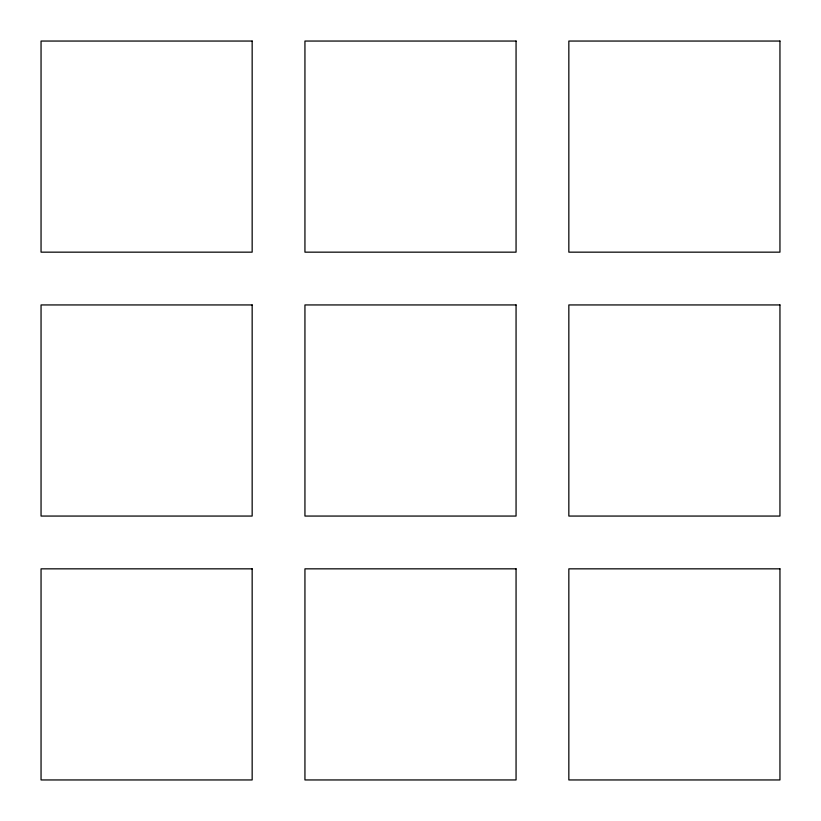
<?xml version="1.0" encoding="UTF-8"?>
<svg xmlns="http://www.w3.org/2000/svg" width="821" height="821" viewBox="0 0 821 821"><rect width="100%" height="100%" fill="white"/><g stroke="black" fill="none" stroke-linecap="round" stroke-linejoin="round"><path stroke-width="1.23" d="M252.16 41.05L41.05 41.05L41.05 252.16L252.16 252.16L252.16 41.05M516.06 41.05L304.94 41.05L304.94 252.16L516.06 252.16L516.06 41.05M779.95 41.05L568.84 41.05L568.84 252.16L779.95 252.16L779.95 41.05M252.16 304.94L41.05 304.94L41.05 516.06L252.16 516.06L252.16 304.94M516.06 304.94L304.94 304.94L304.94 516.06L516.06 516.06L516.06 304.94M779.95 304.94L568.84 304.94L568.84 516.06L779.95 516.06L779.95 304.94M252.16 568.84L41.05 568.84L41.05 779.95L252.16 779.95L252.16 568.84M516.06 568.84L304.94 568.84L304.94 779.95L516.06 779.95L516.06 568.84M779.95 568.84L568.84 568.84L568.84 779.95L779.95 779.95L779.95 568.84"/></g></svg>
